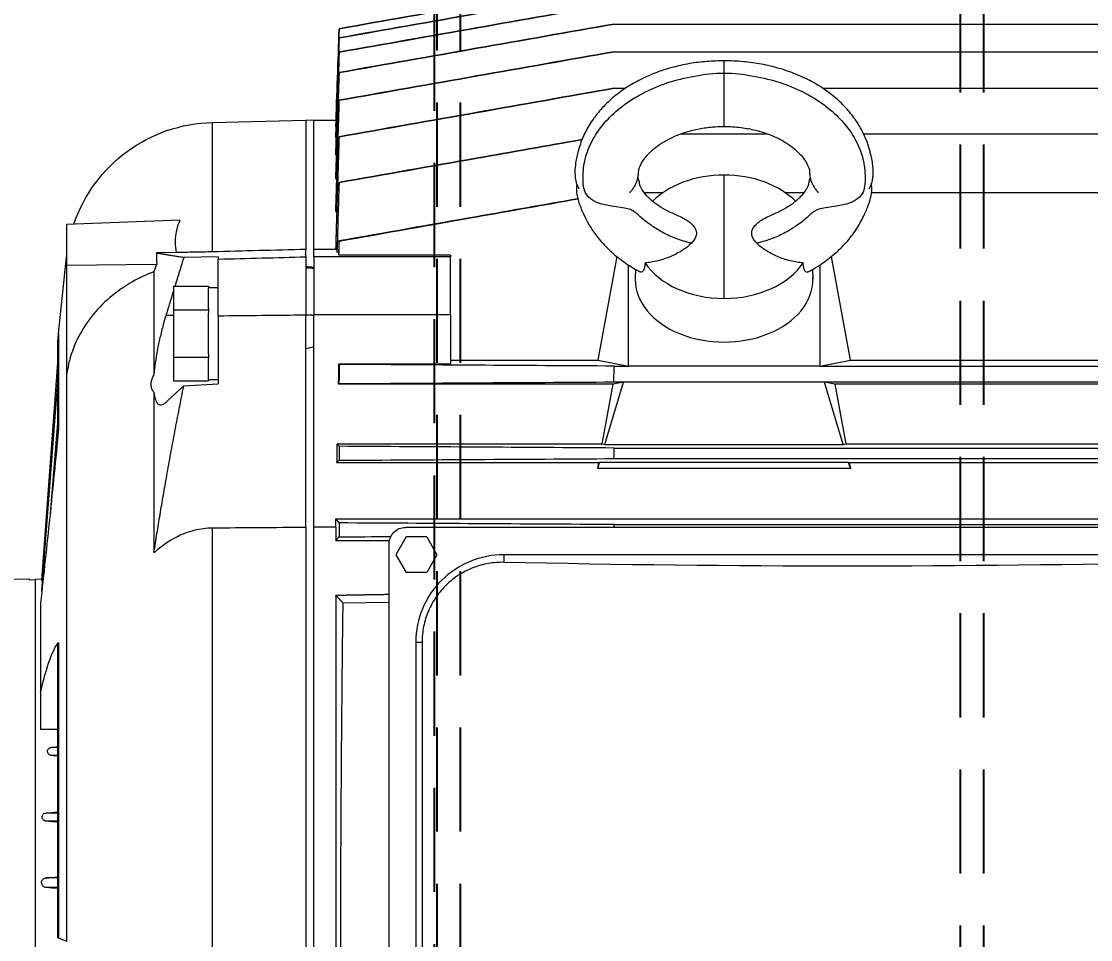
# Model space of a CAD drawing. Header units: millimetres. Extents: x -2122 to 22797, y 3569 to 89276.
# Drawn here: x 961.2 to 1352.2, y 78881.4 to 79217.3 of the extents above; entities that cross this region are included whole.
import ezdxf

# ---------------------------------------------------------------- set-up
doc = ezdxf.new("R2010")
doc.units = ezdxf.units.MM
doc.header["$LTSCALE"] = 20
doc.linetypes.add('HIDDEN', pattern=[9.525, 6.35, -3.175])
doc.layers.add('IA-DIM', color=7, linetype='Continuous')
doc.layers.add('IA-SEGM', color=1, linetype='HIDDEN')
doc.layers.add('IA-TRAZ', color=8, linetype='Continuous', lineweight=5)
doc.styles.add('ING-AMB', font='romans.shx', dxfattribs={"width": 0.75, "oblique": 15})
doc.dimstyles.new('ING-AMB 20', dxfattribs={"dimscale": 20, "dimtxt": 3, "dimasz": 2.5, "dimexe": 1, "dimexo": 1, "dimgap": 1, "dimtad": 1, "dimdec": 0, "dimzin": 0, "dimdsep": 46, "dimtxsty": 'ING-AMB', "dimcen": 0.1, "dimclrd": 7, "dimclre": 7, "dimclrt": 2, "dimadec": 0, "dimazin": 0, "dimtfac": 1, "dimtdec": 0, "dimtmove": 0, "dimatfit": 0, "dimfxl": 1.25, "dimtolj": 1, "dimtzin": 0, "dimarcsym": 1})

# ---------------------------------------------------------------- blocks, each defined once
blk = doc.blocks.new('A$C9f9da7af')
at = {"color": 0, "linetype": 'Continuous', "lineweight": 0}
for p, q in [((-1960.69, -2847.22), (-1960.69, -2308.08)), ((-1943.98, -2862.23), (-1943.98, -2308.1)), ((-1930.63, -2938.43), (-1930.63, -2308.11)), ((-1920.5, -2938.42), (-1920.5, -2308.12)), ((-1982.09, -2844.32), (-1982.09, -2383.27)), ((-2043.48, -2852.05), (-2043.48, -2604.01)), ((-2080.96, -2683.27), (-2080.96, -2852.47)), ((-2074.08, -2853.73), (-2074.08, -2683.27)), ((-2052.21, -2683.27), (-2052.21, -2857.73)), ((-2104.61, -2691.77), (-2104.61, -3014.77)), ((-2101.54, -3040.22), (-2101.54, -2703.27)), ((-2079.45, -2938.53), (-2079.45, -2710.27)), ((-2075.59, -2938.46), (-2075.59, -2710.27)), ((-2051.42, -2938.59), (-2051.42, -2710.27)), ((-2045.62, -2863.27), (-2045.62, -2710.27)), ((-2114.49, -2978.77), (-2114.49, -2727.77)), ((-2103.6, -2938.44), (-2103.6, -2730.27)), ((-2083.05, -2852.09), (-2083.05, -2944.46)), ((-2080.96, -2852.47), (-2083.05, -2852.09)), ((-2083.05, -2852.09), (-2080.91, -2852.73)), ((-2080.96, -2852.47), (-2080.91, -2852.73)), ((-2080.91, -2852.73), (-2080.91, -2943.82)), ((-2074.26, -2854.71), (-2074.08, -2853.73)), ((-2052.21, -2857.73), (-2074.08, -2853.73)), ((-2045.62, -2863.27), (-2043.48, -2852.05)), ((-2043.48, -2852.05), (-2005.51, -2858.99)), ((-2074.26, -2941.83), (-2074.26, -2854.71)), ((-2074.26, -2854.71), (-2051.54, -2861.5)), ((-2052.21, -2857.73), (-2051.54, -2861.5)), ((-2051.54, -2861.5), (-2051.54, -2935.04)), ((-2045.62, -2863.27), (-2045.62, -2933.27)), ((-2008.64, -2863.27), (-2045.62, -2863.27)), ((-2010.26, -2865.9), (-2013.86, -2865.77)), ((-2010.25, -2865.89), (-2013.26, -2865.78)), ((-1982.09, -2876.05), (-1982.09, -2869.02)), ((-1960.69, -2914.19), (-1960.69, -2882.35)), ((-2020.88, -2898.27), (-1975.73, -2898.27)), ((-1982.09, -2927.52), (-1982.09, -2920.49)), ((-2010.26, -2930.64), (-2013.86, -2930.77)), ((-2010.25, -2930.65), (-2013.26, -2930.76)), ((-2074.26, -2941.83), (-2051.54, -2935.04)), ((-2051.54, -2935.04), (-2052.21, -2938.82)), ((-2045.62, -2938.46), (-2045.62, -2933.27)), ((-2043.48, -2944.5), (-2045.62, -2933.27)), ((-2045.62, -2933.27), (-2008.64, -2933.27)), ((-1943.98, -2938.44), (-1943.98, -2934.31)), ((-2074.08, -2942.82), (-2052.21, -2938.82)), ((-2052.21, -2938.82), (-2052.21, -3039.26)), ((-2005.51, -2937.55), (-2043.48, -2944.5)), ((-2083.05, -2944.46), (-2080.91, -2943.82)), ((-2083.05, -2944.46), (-2080.96, -2944.07)), ((-2080.91, -2943.82), (-2080.96, -2944.07)), ((-2080.96, -2944.07), (-2080.96, -3039.84)), ((-2074.08, -2942.82), (-2074.26, -2941.83)), ((-2074.08, -3039.71), (-2074.08, -2942.82)), ((-2043.48, -2998.27), (-2043.48, -2944.5)), ((-2114.49, -2978.77), (-2117.41, -2978.77)), ((-2026.88, -2998.27), (-2044.82, -2998.27)), ((-2044.82, -3039.1), (-2044.82, -2998.27)), ((-2026.88, -2998.27), (-2026.88, -3048.27)), ((-2026.88, -2998.27), (-2005.66, -2998.27)), ((-2005.04, -2998.27), (-2005.66, -2998.27)), ((-2005.66, -2998.27), (-2005.66, -3048.27)), ((-2005.04, -2998.27), (-2005.04, -3039.1)), ((-2114.61, -3003.27), (-2121.11, -3007.02)), ((-2108.11, -3007.02), (-2114.61, -3003.27)), ((-2146.61, -3008.71), (-2319.71, -3008.71)), ((-2146.61, -3010.89), (-2146.61, -3008.71)), ((-2121.11, -3007.02), (-2121.11, -3014.52)), ((-2108.11, -3007.02), (-2108.11, -3014.52)), ((-2320.68, -3010.89), (-2146.61, -3010.89)), ((-2114.61, -3018.28), (-2121.11, -3014.52)), ((-2108.11, -3014.52), (-2114.61, -3018.28)), ((-2443.59, -3020.77), (-2110.61, -3020.77)), ((-2132.05, -3020.77), (-2132.33, -3037.6)), ((-2109.42, -3040.27), (-2109.42, -3020.65)), ((-2129.42, -3040.27), (-2411.79, -3040.27)), ((-2104.52, -3040.27), (-2109.42, -3040.27)), ((-2104.52, -3040.27), (-2104.52, -3048.27)), ((-2004.01, -3039.24), (-2004.01, -3039.71)), ((-2003.06, -3039.82), (-2003.06, -3040.22)), ((-2002.95, -3040.27), (-2002.95, -3048.27)), ((-1999.97, -3040.27), (-2002.95, -3040.27)), ((-1989.02, -3040.27), (-1989.02, -3039.93)), ((-1985.24, -3040.27), (-1989.02, -3040.27)), ((-1977.11, -3040.27), (-1977.11, -3040.01)), ((-1974.21, -3040.27), (-1977.11, -3040.27)), ((-1968.34, -3040.27), (-1968.34, -3040.08)), ((-1966.2, -3040.27), (-1968.34, -3040.27)), ((-1962.18, -3040.27), (-1962.18, -3040.13)), ((-1960.7, -3040.27), (-1962.18, -3040.27)), ((-1958.14, -3040.27), (-1958.14, -3040.18)), ((-1957.27, -3040.27), (-1958.14, -3040.27)), ((-1955.61, -3048.27), (-1955.61, -3040.21)), ((-2436.7, -3048.27), (-2104.52, -3048.27)), ((-2104.52, -3048.27), (-2026.88, -3048.27)), ((-2005.66, -3048.27), (-2026.88, -3048.27)), ((-2005.66, -3048.27), (-2002.95, -3048.27)), ((-2002.95, -3048.27), (-1955.61, -3048.27)), ((-1955.76, -3048.27), (-1955.61, -3051.27)), ((-2104.52, -3051.27), (-2436.7, -3051.27)), ((-2104.52, -3051.27), (-2026.88, -3051.27)), ((-2005.66, -3051.27), (-2026.88, -3051.27)), ((-2005.66, -3051.27), (-2002.95, -3051.27)), ((-1955.61, -3051.27), (-2002.95, -3051.27)), ((-1956.5, -3085.46), (-1955.61, -3051.27)), ((-2052.84, -3095.88), (-2052.08, -3083.27)), ((-2027.22, -3083.27), (-2052.08, -3083.27)), ((-2050.53, -3086.77), (-2050.53, -3083.27)), ((-2027.22, -3083.27), (-2006.49, -3083.27)), ((-2016.93, -3086.77), (-2016.93, -3083.27)), ((-2005.62, -3083.27), (-2006.49, -3083.27)), ((-2005.62, -3083.27), (-2005.93, -3095.88)), ((-2104.79, -3085.46), (-2436.43, -3085.46)), ((-2050.5, -3086.77), (-2051.05, -3086.77)), ((-2051.05, -3099.67), (-2051.05, -3086.77)), ((-2050.5, -3086.77), (-2042.93, -3086.77)), ((-2042.39, -3086.77), (-2042.93, -3086.77)), ((-2041.29, -3086.77), (-2042.39, -3086.77)), ((-2042.39, -3099.67), (-2042.39, -3086.77)), ((-2041.29, -3086.77), (-2026.16, -3086.77)), ((-2025.07, -3086.77), (-2026.16, -3086.77)), ((-2024.52, -3086.77), (-2025.07, -3086.77)), ((-2025.07, -3099.67), (-2025.07, -3086.77)), ((-2024.52, -3086.77), (-2016.95, -3086.77)), ((-2016.41, -3086.77), (-2016.95, -3086.77)), ((-2016.41, -3099.67), (-2016.41, -3086.77)), ((-1956.5, -3085.46), (-2003.84, -3085.46)), ((-2042.39, -3099.67), (-2051.05, -3099.67)), ((-2025.07, -3099.67), (-2042.39, -3099.67)), ((-2027, -3102.36), (-2027.03, -3099.67)), ((-2016.41, -3099.67), (-2025.07, -3099.67)), ((-2004.07, -3098.67), (-2004.25, -3105.88)), ((-1992.29, -3097.29), (-1993.77, -3138.72)), ((-2055.2, -3106.78), (-2113.87, -3106.78)), ((-2011.11, -3106.78), (-2048.79, -3106.78)), ((-2008.46, -3105.78), (-2011.11, -3106.78)), ((-2008.46, -3105.78), (-2008.77, -3138.72)), ((-2049.09, -3138.72), (-2256.06, -3138.72)), ((-2008.77, -3138.72), (-2049.09, -3138.72)), ((-2033.73, -3141.67), (-2005.73, -3138.72)), ((-1993.77, -3138.72), (-2008.77, -3138.72)), ((-2146.69, -3141.67), (-2254.84, -3141.67)), ((-2254.73, -3141.94), (-2147.44, -3141.94)), ((-2236.35, -3141.94), (-2236.35, -3146.22)), ((-2232.86, -3141.94), (-2232.86, -3146.28)), ((-2212.1, -3141.94), (-2212.1, -3146.24)), ((-2209.11, -3141.94), (-2209.11, -3146.35)), ((-2188.1, -3141.94), (-2188.1, -3144.18)), ((-2185.11, -3141.94), (-2185.11, -3144.37)), ((-2049.96, -3141.94), (-2127.87, -3147.86)), ((-2042.77, -3141.94), (-2123.89, -3147.93)), ((-2064.95, -3141.94), (-2099.5, -3144.72)), ((-2071.58, -3141.94), (-2038.96, -3141.94)), ((-2033.73, -3141.67), (-2068.73, -3141.67)), ((-2123.74, -3150.27), (-2417.48, -3150.27)), ((-2165.05, -3148.27), (-2178.55, -3148.27)), ((-2132.25, -3148.27), (-2165.05, -3148.27)), ((-2123.79, -3152.27), (-2123.74, -3150.27)), ((-2123.61, -3150.27), (-2123.74, -3150.27)), ((-2123.61, -3150.27), (-2123.4, -3147.9)), ((-2123.79, -3152.27), (-2123.45, -3152.27)), ((-2123.61, -3158.27), (-2123.45, -3152.27))]:
    blk.add_line(p, q, dxfattribs=at)
for centre, radius, start, end in [((-2146.61, -2978.77), 32.12, 270, 0), ((-2110.61, -3014.77), 6, 270, 0), ((-2011.48, -3084.02), 55, 288.8891, 358.5), ((-2038.96, -3091.94), 50, 270, 276)]:
    blk.add_arc(centre, radius, start, end, dxfattribs=at)
for centre, major_axis, ratio, start_param, end_param in [((-1942.48, -2853.27), (0, 1000), 0.176327, 1.444965, 1.696628), ((-1954.09, -2081.99), (359.72, -4109.12), 0.034767, -1.336463, -1.335711)]:
    blk.add_ellipse(centre, major_axis=major_axis, ratio=ratio, start_param=start_param, end_param=end_param, dxfattribs=at)
at = {"color": 0, "linetype": 'Continuous', "lineweight": 0, "extrusion": (0, 0, -1)}
for centre, major_axis, ratio, start_param, end_param in [((-2013.86, -2898.27), (0, -32.5), 0.707107, 0, 3.141593), ((-2013.86, -2898.27), (0, 32.5), 0.707107, 0, 0.026189), ((-1998.3, -2898.27), (0, 31.92), 0.707107, -1.570796, -0.437867), ((-1998.3, -2898.27), (0, -31.92), 0.707107, -2.529908, -1.570796), ((-1998.3, -2898.27), (0, 31.92), 0.707107, -2.703725, -1.570796), ((-1998.3, -2898.27), (0, -31.92), 0.707107, -1.570796, -0.611683), ((-2013.86, -2898.27), (0, -32.5), 0.707107, -0.026189, 0), ((-4603.69, 6444.99), (2681.49, -9484.09), 0.00002, 0.00345, 0.003967), ((-6048.3, -2081.99), (3831.27, -1528.3), 0.995588, -0.143707, -0.142956), ((-1978.9, -2152.59), (-28.82, -953.21), 0.499829, -0.007281, 0.001541), ((-2361.52, -2088.34), (709.11, -8105.15), 0.007023, -1.439821, -1.439286), ((-2294.46, -2359.54), (428.26, -4894.98), 0.007747, -1.409593, -1.409129), ((-2324.24, -3287.55), (25.22, 1755.77), 0.082085, 1.486592, 1.49021)]:
    blk.add_ellipse(centre, major_axis=major_axis, ratio=ratio, start_param=start_param, end_param=end_param, dxfattribs=at)
at = {"color": 0, "linetype": 'Continuous', "lineweight": 0}
for points, knots in [([(-2011.16, -2867.54), (-2010.17, -2865.68), (-2009.08, -2863.88), (-2006.71, -2860.45), (-2005.43, -2858.82), (-2002.71, -2855.77), (-2001.27, -2854.36), (-1998.25, -2851.77), (-1996.65, -2850.59), (-1993.37, -2848.52), (-1991.67, -2847.64), (-1988.74, -2846.3), (-1987.47, -2845.74), (-1985.45, -2845.05), (-1984.92, -2844.89), (-1983.97, -2844.64), (-1983.56, -2844.55), (-1982.46, -2844.35), (-1981.76, -2844.27), (-1980.43, -2844.24), (-1979.79, -2844.28), (-1979.1, -2844.38), (-1979.04, -2844.39), (-1978.99, -2844.4)], [0, 0, 0, 0, 6.70331, 6.70331, 13.46585, 13.46585, 20.157134, 20.157134, 26.783369, 26.783369, 33.195757, 33.195757, 38.408734, 38.408734, 40.13211, 40.13211, 41.404588, 41.404588, 43.488878, 43.488878, 45.546358, 45.546358, 45.716648, 45.716648, 45.716648, 45.716648]), ([(-1980.75, -2845.17), (-1980.75, -2845.17), (-1980.75, -2845.17), (-1980.75, -2845.17), (-1980.74, -2845.16), (-1980.71, -2845.15), (-1980.7, -2845.14), (-1980.67, -2845.13), (-1980.66, -2845.12), (-1980.6, -2845.09), (-1980.56, -2845.07), (-1980.42, -2845), (-1980.31, -2844.95), (-1980.11, -2844.85), (-1980.01, -2844.81), (-1979.65, -2844.65), (-1979.39, -2844.54), (-1978.52, -2844.23), (-1977.89, -2844.06), (-1976.77, -2843.84), (-1976.27, -2843.78), (-1974.93, -2843.68), (-1974.07, -2843.7), (-1972.49, -2843.82), (-1971.75, -2843.92), (-1970.21, -2844.17), (-1969.43, -2844.34), (-1967.68, -2844.74), (-1966.65, -2845), (-1964.13, -2845.76), (-1962.61, -2846.33), (-1959.72, -2847.66), (-1958.34, -2848.41), (-1955.5, -2850.2), (-1954.04, -2851.27), (-1951.19, -2853.65), (-1949.81, -2854.99), (-1947.19, -2857.86), (-1945.95, -2859.41), (-1943.63, -2862.7), (-1942.54, -2864.45), (-1940.56, -2868.11), (-1939.65, -2870.03), (-1938.04, -2874), (-1937.32, -2876.05), (-1936.1, -2880.26), (-1935.58, -2882.42), (-1934.77, -2886.78), (-1934.47, -2888.99), (-1934.07, -2893.55), (-1933.98, -2895.92), (-1933.98, -2898.27)], [56.273181, 56.273181, 56.273181, 56.273181, 56.304984, 56.304984, 56.474258, 56.474258, 56.558373, 56.558373, 56.642515, 56.642515, 56.812596, 56.812596, 57.152918, 57.152918, 57.492355, 57.492355, 58.333223, 58.333223, 60.307208, 60.307208, 61.821527, 61.821527, 64.346122, 64.346122, 66.748445, 66.748445, 69.656619, 69.656619, 73.472337, 73.472337, 78.956057, 78.956057, 84.36528, 84.36528, 90.565515, 90.565515, 97.053231, 97.053231, 103.629011, 103.629011, 110.325712, 110.325712, 117.064705, 117.064705, 123.831822, 123.831822, 130.607758, 130.607758, 137.348146, 137.348146, 144.416433, 144.416433, 144.416433, 144.416433]), ([(-1938.45, -2898.27), (-1938.45, -2894.66), (-1939.29, -2887.49), (-1941.79, -2877.37), (-1945.61, -2868.4), (-1950.36, -2860.93), (-1956.09, -2854.68), (-1962.57, -2850.03), (-1969.64, -2847.2), (-1976.16, -2846.53), (-1986.08, -2847.07), (-1987.49, -2860.37), (-1988.39, -2864.97), (-1991.33, -2867.9), (-1994.02, -2871.3), (-1996.61, -2875.35), (-1998.83, -2880), (-2000.08, -2883.84), (-2000.63, -2886.04), (-2000.69, -2886.31)], [0, 0, 0, 0, 0.0292678, 0.0579911, 0.0856446, 0.1118316, 0.1363053, 0.1643279, 0.1895917, 0.2124347, 0.2337375, 0.2806189, 0.3077764, 0.3335005, 0.3617153, 0.3863848, 0.4128562, 0.4409003, 0.4448176, 0.4448176, 0.4448176, 0.4448176]), ([(-1957.97, -2898.27), (-1957.97, -2896.19), (-1958.1, -2894.1), (-1958.59, -2890.28), (-1958.91, -2888.52), (-1959.69, -2885.33), (-1960.14, -2883.86), (-1961.17, -2881.01), (-1961.77, -2879.62), (-1963.06, -2877.05), (-1963.76, -2875.86), (-1965.21, -2873.72), (-1965.97, -2872.75), (-1967.54, -2871.01), (-1968.34, -2870.25), (-1969.8, -2869.08), (-1970.46, -2868.64), (-1971.59, -2868), (-1971.99, -2867.79), (-1972.7, -2867.45), (-1972.96, -2867.34), (-1973.39, -2867.16), (-1973.53, -2867.11), (-1973.69, -2867.07), (-1973.61, -2867.08), (-1973.66, -2867.08), (-1973.69, -2867.07), (-1973.79, -2867.07), (-1973.84, -2867.06), (-1974, -2867.06), (-1974.13, -2867.05), (-1974.38, -2867.04), (-1974.51, -2867.03), (-1974.8, -2867.02), (-1974.95, -2867.01), (-1975.31, -2866.98), (-1975.52, -2866.95), (-1976.04, -2866.89), (-1976.34, -2866.84), (-1977.12, -2866.68), (-1977.59, -2866.55), (-1978.77, -2866.14), (-1979.46, -2865.8), (-1980.5, -2865.14), (-1980.87, -2864.87), (-1981.4, -2864.45), (-1981.55, -2864.32), (-1981.78, -2864.11), (-1981.86, -2864.05), (-1981.95, -2863.96), (-1981.97, -2863.94), (-1982.01, -2863.91), (-1982.02, -2863.89), (-1982.04, -2863.87), (-1982.05, -2863.86), (-1982.06, -2863.86), (-1982.07, -2863.85), (-1982.07, -2863.85), (-1982.07, -2863.84), (-1982.07, -2863.84)], [0, 0, 0, 0, 6.241322, 6.241322, 11.637634, 11.637634, 16.466603, 16.466603, 21.469827, 21.469827, 26.38303, 26.38303, 31.232256, 31.232256, 36.188949, 36.188949, 40.721166, 40.721166, 43.072734, 43.072734, 44.698454, 44.698454, 46.820561, 46.820561, 49.28898, 49.28898, 49.925491, 49.925491, 50.307323, 50.307323, 50.835143, 50.835143, 51.261589, 51.261589, 51.727841, 51.727841, 52.352227, 52.352227, 53.298003, 53.298003, 54.871987, 54.871987, 57.459727, 57.459727, 58.927819, 58.927819, 59.560267, 59.560267, 59.851815, 59.851815, 59.939693, 59.939693, 60.018545, 60.018545, 60.057747, 60.057747, 60.096993, 60.096993, 60.148785, 60.148785, 60.148785, 60.148785]), ([(-2011.16, -2867.54), (-2011.35, -2867.9), (-2011.29, -2868.26), (-2010.75, -2868.74), (-2010.42, -2868.95), (-2009.24, -2869.25), (-2008.6, -2869.33), (-2007.87, -2869.36)], [-1.374102, -1.374102, -1.374102, -1.374102, -0.680294, -0.680294, -0.307676, -0.307676, -0.000001, -0.000001, -0.000001, -0.000001]), ([(-2007.87, -2869.36), (-2007.77, -2870.96), (-2007.5, -2872.56), (-2006.71, -2875.72), (-2006.17, -2877.29), (-2004.91, -2880.23), (-2004.18, -2881.62), (-2002.58, -2884.16), (-2001.67, -2885.36), (-2000.69, -2886.31)], [-1.947603, -1.947603, -1.947603, -1.947603, -1.468922, -1.468922, -0.972524, -0.972524, -0.485458, -0.485458, 0, 0, 0, 0]), ([(-1976.57, -2866.79), (-1976.61, -2866.81), (-1976.66, -2866.82), (-1977.09, -2866.98), (-1977.51, -2867.1), (-1978.15, -2867.25), (-1978.37, -2867.29), (-1978.67, -2867.35), (-1978.76, -2867.36), (-1978.97, -2867.4), (-1979.09, -2867.42), (-1979.27, -2867.45), (-1979.35, -2867.47), (-1979.48, -2867.49), (-1979.54, -2867.5), (-1979.63, -2867.52), (-1979.66, -2867.53), (-1979.69, -2867.54), (-1979.65, -2867.53), (-1979.68, -2867.54), (-1979.75, -2867.56), (-1980.04, -2867.7), (-1980.32, -2867.84), (-1981.02, -2868.26), (-1981.45, -2868.55), (-1982.5, -2869.32), (-1983.13, -2869.84), (-1984.62, -2871.26), (-1985.49, -2872.26), (-1987.04, -2874.38), (-1987.72, -2875.44), (-1989, -2877.77), (-1989.61, -2879.04), (-1990.23, -2880.56), (-1990.3, -2880.73), (-1990.37, -2880.9)], [86.241351, 86.241351, 86.241351, 86.241351, 86.397256, 86.397256, 87.725769, 87.725769, 88.378954, 88.378954, 88.676042, 88.676042, 89.113802, 89.113802, 89.527666, 89.527666, 90.041241, 90.041241, 90.800701, 90.800701, 92.09481, 92.09481, 93.631183, 93.631183, 96.010451, 96.010451, 98.789957, 98.789957, 103.002152, 103.002152, 108.878238, 108.878238, 113.719318, 113.719318, 118.665431, 118.665431, 119.290855, 119.290855, 119.290855, 119.290855]), ([(-2000.69, -2886.31), (-2000.23, -2886.76), (-1999.74, -2887.16), (-1998.76, -2887.77), (-1998.27, -2887.99), (-1997.13, -2888.24), (-1996.51, -2888.2), (-1995.07, -2887.69), (-1994.36, -2887.13), (-1992.91, -2885.66), (-1992.12, -2884.5), (-1991.08, -2882.57), (-1990.71, -2881.77), (-1990.37, -2880.9)], [-5.081831, -5.081831, -5.081831, -5.081831, -4.692062, -4.692062, -4.332552, -4.332552, -3.872471, -3.872471, -3.253, -3.253, -2.298679, -2.298679, -1.735144, -1.735144, -1.735144, -1.735144]), ([(-2000.69, -2910.24), (-2000.63, -2910.51), (-2000.08, -2912.7), (-1998.83, -2916.54), (-1996.61, -2921.19), (-1994.02, -2925.25), (-1991.33, -2928.64), (-1988.39, -2931.57), (-1987.49, -2936.17), (-1986.08, -2949.47), (-1976.16, -2950.01), (-1969.64, -2949.35), (-1962.57, -2946.51), (-1956.09, -2941.87), (-1950.36, -2935.61), (-1945.61, -2928.14), (-1941.79, -2919.18), (-1939.29, -2909.05), (-1938.45, -2901.89), (-1938.45, -2898.27)], [0.5551824, 0.5551824, 0.5551824, 0.5551824, 0.5590997, 0.5871438, 0.6136152, 0.6382847, 0.6664995, 0.6922236, 0.7193811, 0.7662625, 0.7875653, 0.8104083, 0.8356721, 0.8636947, 0.8881684, 0.9143554, 0.9420089, 0.9707322, 1, 1, 1, 1]), ([(-1933.98, -2898.27), (-1933.98, -2900.35), (-1934.05, -2902.43), (-1934.37, -2906.64), (-1934.63, -2908.78), (-1935.36, -2913.1), (-1935.85, -2915.29), (-1937.02, -2919.53), (-1937.7, -2921.59), (-1939.25, -2925.6), (-1940.13, -2927.55), (-1942.08, -2931.29), (-1943.14, -2933.09), (-1945.46, -2936.49), (-1946.7, -2938.1), (-1949.36, -2941.11), (-1950.78, -2942.51), (-1953.73, -2945.04), (-1955.27, -2946.19), (-1958.47, -2948.22), (-1960.14, -2949.12), (-1963.54, -2950.59), (-1965.26, -2951.16), (-1968.36, -2951.98), (-1969.71, -2952.3), (-1972.32, -2952.71), (-1973.45, -2952.83), (-1975.5, -2952.84), (-1976.44, -2952.76), (-1978.1, -2952.44), (-1978.85, -2952.21), (-1979.8, -2951.83), (-1980.02, -2951.73), (-1980.3, -2951.6), (-1980.38, -2951.56), (-1980.51, -2951.49), (-1980.57, -2951.47), (-1980.65, -2951.43), (-1980.68, -2951.41), (-1980.73, -2951.39), (-1980.74, -2951.38), (-1980.75, -2951.37), (-1980.75, -2951.37), (-1980.75, -2951.37)], [0, 0, 0, 0, 6.232532, 6.232532, 12.733314, 12.733314, 19.547935, 19.547935, 26.296577, 26.296577, 33.062516, 33.062516, 39.835086, 39.835086, 46.579074, 46.579074, 53.284736, 53.284736, 59.875005, 59.875005, 66.371436, 66.371436, 72.538436, 72.538436, 77.94806, 77.94806, 81.412317, 81.412317, 84.160847, 84.160847, 86.557728, 86.557728, 87.251756, 87.251756, 87.516947, 87.516947, 87.707103, 87.707103, 87.865635, 87.865635, 88.023959, 88.023959, 88.116447, 88.116447, 88.116447, 88.116447]), ([(-1973.67, -2929.47), (-1973.67, -2929.47), (-1973.67, -2929.47), (-1973.65, -2929.46), (-1973.6, -2929.45), (-1973.4, -2929.38), (-1973.27, -2929.34), (-1972.82, -2929.14), (-1972.39, -2928.94), (-1971.58, -2928.53), (-1971.17, -2928.31), (-1969.77, -2927.46), (-1968.84, -2926.76), (-1967.08, -2925.06), (-1966.31, -2924.2), (-1964.83, -2922.3), (-1964.12, -2921.25), (-1962.75, -2918.92), (-1962.11, -2917.65), (-1960.95, -2914.96), (-1960.42, -2913.54), (-1959.52, -2910.57), (-1959.13, -2909.01), (-1958.52, -2905.83), (-1958.3, -2904.19), (-1958.03, -2901.13), (-1957.97, -2899.7), (-1957.97, -2898.27)], [71.142737, 71.142737, 71.142737, 71.142737, 71.541877, 71.541877, 73.294725, 73.294725, 74.734494, 74.734494, 76.98665, 76.98665, 79.427278, 79.427278, 85.768422, 85.768422, 90.510742, 90.510742, 95.294609, 95.294609, 100.196793, 100.196793, 105.072606, 105.072606, 110.040007, 110.040007, 114.992076, 114.992076, 119.275953, 119.275953, 119.275953, 119.275953]), ([(-1957.97, -2898.27), (-1957.97, -2898.27), (-1957.11, -2898.27), (-1951.17, -2898.27), (-1943.61, -2898.27), (-1938.45, -2898.27)], [0.1426036, 0.1426036, 0.1426036, 0.1426036, 0.25, 0.25, 0.5, 0.5, 0.5, 0.5]), ([(-1990.37, -2915.64), (-1990.71, -2914.77), (-1991.08, -2913.97), (-1992.12, -2912.04), (-1992.91, -2910.88), (-1994.36, -2909.41), (-1995.07, -2908.85), (-1996.51, -2908.35), (-1997.13, -2908.3), (-1998.27, -2908.55), (-1998.76, -2908.77), (-1999.74, -2909.38), (-2000.23, -2909.79), (-2000.69, -2910.24)], [-1.977343, -1.977343, -1.977343, -1.977343, -1.643436, -1.643436, -1.079952, -1.079952, -0.714099, -0.714099, -0.442328, -0.442328, -0.230091, -0.230091, 0, 0, 0, 0]), ([(-2000.69, -2910.24), (-2001.67, -2911.18), (-2002.58, -2912.39), (-2004.18, -2914.92), (-2004.9, -2916.31), (-2006.16, -2919.25), (-2006.71, -2920.82), (-2007.5, -2923.99), (-2007.77, -2925.58), (-2007.87, -2927.18)], [-1.964132, -1.964132, -1.964132, -1.964132, -1.474787, -1.474787, -0.983813, -0.983813, -0.482966, -0.482966, -0.000001, -0.000001, -0.000001, -0.000001]), ([(-1990.37, -2915.64), (-1989.83, -2917.02), (-1989.23, -2918.32), (-1987.94, -2920.74), (-1987.24, -2921.87), (-1985.81, -2923.87), (-1985.07, -2924.77), (-1983.65, -2926.24), (-1982.95, -2926.86), (-1981.39, -2928.06), (-1980.41, -2928.66), (-1979.79, -2928.96), (-1979.7, -2929), (-1979.65, -2929.02), (-1979.68, -2929.01), (-1979.68, -2929.01), (-1979.66, -2929.01), (-1979.55, -2929.04), (-1979.47, -2929.05), (-1979.29, -2929.09), (-1979.21, -2929.1), (-1979.01, -2929.13), (-1978.88, -2929.16), (-1978.61, -2929.21), (-1978.48, -2929.23), (-1978.19, -2929.29), (-1978.03, -2929.32), (-1977.65, -2929.41), (-1977.43, -2929.47), (-1977, -2929.6), (-1976.78, -2929.67), (-1976.57, -2929.75)], [0, 0, 0, 0, 4.988184, 4.988184, 9.999875, 9.999875, 14.956791, 14.956791, 19.671734, 19.671734, 25.345101, 25.345101, 27.054695, 27.054695, 28.245912, 28.245912, 29.130654, 29.130654, 29.869338, 29.869338, 30.240073, 30.240073, 30.723756, 30.723756, 31.133101, 31.133101, 31.613203, 31.613203, 32.301099, 32.301099, 33.033985, 33.033985, 33.033985, 33.033985]), ([(-2007.87, -2927.18), (-2008.6, -2927.21), (-2009.24, -2927.29), (-2010.41, -2927.59), (-2010.75, -2927.8), (-2011.29, -2928.28), (-2011.35, -2928.64), (-2011.17, -2929), (-2011.17, -2929), (-2011.16, -2929)], [-1.857056, -1.857056, -1.857056, -1.857056, -1.6701392, -1.6701392, -1.4439543, -1.4439543, -1.0223219, -1.0223219, -1.0215044, -1.0215044, -1.0215044, -1.0215044]), ([(-1978.99, -2952.14), (-1979.57, -2952.24), (-1980.15, -2952.29), (-1981.21, -2952.29), (-1981.71, -2952.27), (-1982.94, -2952.13), (-1983.69, -2951.98), (-1985.03, -2951.63), (-1985.65, -2951.43), (-1986.96, -2950.97), (-1987.66, -2950.69), (-1989.2, -2950.04), (-1990.05, -2949.66), (-1991.98, -2948.73), (-1993.03, -2948.18), (-1995.46, -2946.74), (-1996.83, -2945.81), (-1999.61, -2943.66), (-2001.01, -2942.41), (-2003.74, -2939.67), (-2005.07, -2938.16), (-2007.55, -2934.95), (-2008.71, -2933.24), (-2010.26, -2930.65), (-2010.72, -2929.83), (-2011.16, -2929)], [98.673264, 98.673264, 98.673264, 98.673264, 100.528471, 100.528471, 102.038287, 102.038287, 104.27631, 104.27631, 106.288165, 106.288165, 108.874137, 108.874137, 112.351196, 112.351196, 116.395046, 116.395046, 121.905985, 121.905985, 128.173417, 128.173417, 134.757715, 134.757715, 141.412866, 141.412866, 144.401463, 144.401463, 144.401463, 144.401463]), ([(-1982.07, -2932.7), (-1982.07, -2932.7), (-1982.07, -2932.7), (-1982.07, -2932.7), (-1982.07, -2932.69), (-1982.06, -2932.69), (-1982.06, -2932.69), (-1982.05, -2932.67), (-1982.04, -2932.66), (-1982.01, -2932.64), (-1982, -2932.63), (-1981.92, -2932.56), (-1981.86, -2932.5), (-1981.73, -2932.39), (-1981.67, -2932.33), (-1981.45, -2932.14), (-1981.28, -2932), (-1980.76, -2931.59), (-1980.4, -2931.34), (-1979.35, -2930.69), (-1978.65, -2930.35), (-1977.48, -2929.96), (-1977.05, -2929.85), (-1976.19, -2929.68), (-1975.77, -2929.61), (-1975.12, -2929.55), (-1974.89, -2929.53), (-1974.57, -2929.51), (-1974.46, -2929.51), (-1974.22, -2929.5), (-1974.1, -2929.49), (-1973.91, -2929.48), (-1973.84, -2929.48), (-1973.73, -2929.47), (-1973.69, -2929.47), (-1973.67, -2929.47), (-1973.66, -2929.47), (-1973.66, -2929.47)], [59.127294, 59.127294, 59.127294, 59.127294, 59.157859, 59.157859, 59.189071, 59.189071, 59.220322, 59.220322, 59.283794, 59.283794, 59.346516, 59.346516, 59.602031, 59.602031, 59.85123, 59.85123, 60.503225, 60.503225, 61.933011, 61.933011, 64.571794, 64.571794, 66.02247, 66.02247, 67.302786, 67.302786, 67.979231, 67.979231, 68.322511, 68.322511, 68.813912, 68.813912, 69.237427, 69.237427, 69.717351, 69.717351, 69.798667, 69.798667, 69.798667, 69.798667]), ([(-2103.6, -2938.44), (-2103.5, -2955.2), (-2103.4, -2971.96), (-2103.19, -3005.48), (-2103.09, -3022.24), (-2102.98, -3039)], [0.00001, 0.00001, 0.00001, 0.00001, 5.105834, 5.105834, 10.211749, 10.211749, 10.211749, 10.211749]), ([(-2080.07, -3039.09), (-2079.97, -3022.33), (-2079.87, -3005.57), (-2079.66, -2972.05), (-2079.56, -2955.29), (-2079.45, -2938.53)], [0, 0, 0, 0, 5.105793, 5.105793, 10.211586, 10.211586, 10.211586, 10.211586]), ([(-2075.59, -2938.46), (-2075.49, -2955.22), (-2075.38, -2971.97), (-2075.17, -3005.48), (-2075.07, -3022.24), (-2074.97, -3038.99)], [0.00001, 0.00001, 0.00001, 0.00001, 5.104776, 5.104776, 10.209631, 10.209631, 10.209631, 10.209631]), ([(-2052.04, -3039.12), (-2051.93, -3022.36), (-2051.83, -3005.61), (-2051.62, -2972.1), (-2051.52, -2955.35), (-2051.42, -2938.59)], [0, 0, 0, 0, 5.104511, 5.104511, 10.209022, 10.209022, 10.209022, 10.209022]), ([(-2045.62, -2938.46), (-2045.52, -2955.21), (-2045.42, -2971.96), (-2045.21, -3005.46), (-2045.11, -3022.21), (-2045, -3038.97)], [0.000015, 0.000015, 0.000015, 0.000015, 5.103374, 5.103374, 10.206878, 10.206878, 10.206878, 10.206878]), ([(-1961.76, -3039), (-1958.79, -3022.24), (-1955.83, -3005.48), (-1949.91, -2971.96), (-1946.94, -2955.2), (-1943.98, -2938.44)], [0, 0, 0, 0, 5.105932, 5.105932, 10.211863, 10.211863, 10.211863, 10.211863]), ([(-1943.98, -2938.51), (-1946.94, -2955.27), (-1949.9, -2972.03), (-1955.82, -3005.56), (-1958.78, -3022.32), (-1961.74, -3039.08)], [0.000005, 0.000005, 0.000005, 0.000005, 5.106654, 5.106654, 10.213348, 10.213348, 10.213348, 10.213348]), ([(-1948.39, -3039.01), (-1945.43, -3022.24), (-1942.47, -3005.48), (-1936.55, -2971.96), (-1933.59, -2955.19), (-1930.63, -2938.43)], [0, 0, 0, 0, 5.106769, 5.106769, 10.213538, 10.213538, 10.213538, 10.213538]), ([(-1930.63, -2938.48), (-1933.59, -2955.25), (-1936.54, -2972.01), (-1942.46, -3005.54), (-1945.42, -3022.31), (-1948.38, -3039.08)], [0.000006, 0.000006, 0.000006, 0.000006, 5.10734, 5.10734, 10.214723, 10.214723, 10.214723, 10.214723]), ([(-1938.26, -3039.01), (-1935.3, -3022.25), (-1932.34, -3005.48), (-1926.42, -2971.95), (-1923.46, -2955.19), (-1920.5, -2938.42)], [0, 0, 0, 0, 5.107404, 5.107404, 10.214808, 10.214808, 10.214808, 10.214808]), ([(-1920.5, -2938.47), (-1923.46, -2955.23), (-1926.41, -2972), (-1932.33, -3005.53), (-1935.29, -3022.3), (-1938.24, -3039.07)], [0.000006, 0.000006, 0.000006, 0.000006, 5.107832, 5.107832, 10.21571, 10.21571, 10.21571, 10.21571]), ([(-1930.79, -3039.02), (-1927.83, -3022.25), (-1924.87, -3005.48), (-1918.95, -2971.95), (-1915.99, -2955.18), (-1913.03, -2938.42)], [0, 0, 0, 0, 5.107914, 5.107914, 10.215827, 10.215827, 10.215827, 10.215827]), ([(-1913.04, -2938.45), (-1915.99, -2955.22), (-1918.95, -2971.99), (-1924.86, -3005.52), (-1927.82, -3022.29), (-1930.78, -3039.06)], [0.000006, 0.000006, 0.000006, 0.000006, 5.10817, 5.10817, 10.216389, 10.216389, 10.216389, 10.216389]), ([(-1925.57, -3039.02), (-1922.61, -3022.26), (-1919.65, -3005.49), (-1913.74, -2971.95), (-1910.78, -2955.18), (-1907.82, -2938.42)], [0, 0, 0, 0, 5.108258, 5.108258, 10.216517, 10.216517, 10.216517, 10.216517]), ([(-1907.82, -2938.44), (-1910.78, -2955.21), (-1913.73, -2971.98), (-1919.65, -3005.52), (-1922.6, -3022.29), (-1925.56, -3039.06)], [0.000006, 0.000006, 0.000006, 0.000006, 5.108381, 5.108381, 10.216814, 10.216814, 10.216814, 10.216814]), ([(-1922.22, -3039.03), (-1919.26, -3022.26), (-1916.3, -3005.49), (-1910.39, -2971.95), (-1907.43, -2955.18), (-1904.47, -2938.42)], [0, 0, 0, 0, 5.108496, 5.108496, 10.216992, 10.216992, 10.216992, 10.216992]), ([(-1904.47, -2938.43), (-1907.43, -2955.2), (-1910.39, -2971.97), (-1916.3, -3005.51), (-1919.26, -3022.28), (-1922.21, -3039.05)], [0.000007, 0.000007, 0.000007, 0.000007, 5.108587, 5.108587, 10.21723, 10.21723, 10.21723, 10.21723]), ([(-1999.9, -3038.97), (-1996.93, -3022.21), (-1993.97, -3005.46), (-1988.82, -2976.4), (-1986.64, -2964.09), (-1984.45, -2951.78)], [0, 0, 0, 0, 5.10353, 5.10353, 8.854751, 8.854751, 8.854751, 8.854751]), ([(-1984.43, -2951.78), (-1986.61, -2964.14), (-1988.8, -2976.5), (-1993.94, -3005.61), (-1996.9, -3022.36), (-1999.86, -3039.12)], [1.339726, 1.339726, 1.339726, 1.339726, 5.104429, 5.104429, 10.208927, 10.208927, 10.208927, 10.208927]), ([(-1978.47, -3038.99), (-1975.51, -3022.24), (-1972.55, -3005.48), (-1967.31, -2975.9), (-1965.04, -2963.07), (-1962.77, -2950.24)], [0, 0, 0, 0, 5.10487, 5.10487, 9.013468, 9.013468, 9.013468, 9.013468]), ([(-1962.75, -2950.23), (-1965.03, -2963.09), (-1967.3, -2975.95), (-1972.53, -3005.57), (-1975.49, -3022.33), (-1978.45, -3039.09)], [1.187882, 1.187882, 1.187882, 1.187882, 5.105751, 5.105751, 10.211537, 10.211537, 10.211537, 10.211537]), ([(-2117.41, -2978.77), (-2117.37, -2980.63), (-2117.51, -2982.55), (-2118.17, -2986.38), (-2118.71, -2988.29), (-2120.14, -2991.95), (-2121.05, -2993.72), (-2123.16, -2996.99), (-2124.36, -2998.49), (-2126.95, -3001.17), (-2128.43, -3002.43), (-2131.64, -3004.65), (-2133.39, -3005.62), (-2137.04, -3007.17), (-2138.95, -3007.76), (-2142.8, -3008.53), (-2144.73, -3008.71), (-2146.61, -3008.71)], [4.354404, 4.354404, 4.354404, 4.354404, 4.91542, 4.91542, 5.476436, 5.476436, 6.037453, 6.037453, 6.598469, 6.598469, 7.161038, 7.161038, 7.723608, 7.723608, 8.286177, 8.286177, 8.848746, 8.848746, 8.848746, 8.848746]), ([(-2045, -3038.97), (-2046.18, -3038.99), (-2047.35, -3039.02), (-2049.7, -3039.07), (-2050.87, -3039.09), (-2052.04, -3039.12)], [-0.7037968, -0.7037968, -0.7037968, -0.7037968, -0.3511148, -0.3511148, 0, 0, 0, 0]), ([(-1999.86, -3039.12), (-1999.87, -3039.09), (-1999.87, -3039.07), (-1999.89, -3039.02), (-1999.89, -3038.99), (-1999.9, -3038.97)], [-0.7037957, -0.7037957, -0.7037957, -0.7037957, -0.3526809, -0.3526809, 0, 0, 0, 0]), ([(-2113.87, -3106.78), (-2113.48, -3106.34), (-2113.08, -3105.89), (-2110.8, -3103.15), (-2109.15, -3100.65), (-2107, -3096.34), (-2106.18, -3094.21), (-2105.08, -3089.81), (-2104.8, -3087.55), (-2104.79, -3085.46)], [-52.803982, -52.803982, -52.803982, -52.803982, -52.64005, -52.64005, -51.81997, -51.81997, -51.194696, -51.194696, -50.569421, -50.569421, -50.569421, -50.569421]), ([(-2003.84, -3085.46), (-2003.89, -3087.55), (-2003.94, -3089.81), (-2004.02, -3094.21), (-2004.05, -3096.34), (-2004.06, -3098.36), (-2004.07, -3098.52), (-2004.07, -3098.67)], [-16.795165, -16.795165, -16.795165, -16.795165, -16.16989, -16.16989, -15.544615, -15.544615, -15.49217, -15.49217, -15.49217, -15.49217]), ([(-1992.29, -3097.29), (-1992.86, -3097.55), (-1993.44, -3097.78), (-1996.18, -3098.72), (-1998.38, -3099.02), (-2000.37, -3099.02), (-2001.56, -3099.02), (-2002.8, -3098.91), (-2004.07, -3098.67)], [12.832413, 12.832413, 12.832413, 12.832413, 13.156432, 13.156432, 14.35477, 14.35477, 14.35477, 15.064933, 15.064933, 15.064933, 15.064933]), ([(-2055.2, -3106.78), (-2055.24, -3106.77), (-2055.27, -3106.77), (-2056.21, -3106.66), (-2057.01, -3106.51), (-2058.31, -3106.09), (-2058.82, -3105.84), (-2059.53, -3105.25), (-2059.73, -3104.92), (-2059.87, -3104.21), (-2059.8, -3103.8), (-2059.4, -3103.04), (-2059.16, -3102.71), (-2058.84, -3102.36)], [4.228559, 4.228559, 4.228559, 4.228559, 4.245739, 4.245739, 4.707181, 4.707181, 5.168622, 5.168622, 5.630063, 5.630063, 6.114696, 6.114696, 6.456351, 6.456351, 6.456351, 6.456351]), ([(-2027, -3102.36), (-2028.12, -3102.71), (-2029.26, -3103.04), (-2032.02, -3103.8), (-2033.65, -3104.21), (-2036.72, -3104.92), (-2038.27, -3105.25), (-2041.37, -3105.84), (-2042.91, -3106.09), (-2045.89, -3106.51), (-2047.32, -3106.66), (-2048.69, -3106.77), (-2048.74, -3106.77), (-2048.79, -3106.78)], [1.112245, 1.112245, 1.112245, 1.112245, 1.4539, 1.4539, 1.938533, 1.938533, 2.399975, 2.399975, 2.861416, 2.861416, 3.322857, 3.322857, 3.340038, 3.340038, 3.340038, 3.340038]), ([(-2055.2, -3106.78), (-2054.82, -3107.1), (-2054.4, -3107.35), (-2053.66, -3107.63), (-2053.37, -3107.71), (-2052.89, -3107.78), (-2052.71, -3107.8), (-2052.38, -3107.81), (-2052.22, -3107.81), (-2051.87, -3107.8), (-2051.67, -3107.78), (-2051.11, -3107.69), (-2050.75, -3107.6), (-2049.84, -3107.31), (-2049.31, -3107.07), (-2048.79, -3106.78)], [8.0773622, 8.0773622, 8.0773622, 8.0773622, 8.3110606, 8.3110606, 8.4488105, 8.4488105, 8.5292865, 8.5292865, 8.5974234, 8.5974234, 8.6796795, 8.6796795, 8.8291137, 8.8291137, 9.04265, 9.04265, 9.04265, 9.04265]), ([(-2011.11, -3106.78), (-2012.1, -3109.38), (-2013.33, -3112.05), (-2016.49, -3117.65), (-2018.52, -3120.51), (-2022.61, -3125.31), (-2025.06, -3127.69), (-2030.33, -3131.81), (-2033.17, -3133.53), (-2038.57, -3136.13), (-2041.64, -3137.24), (-2046.21, -3138.3), (-2047.66, -3138.55), (-2049.09, -3138.72)], [2.219842, 2.219842, 2.219842, 2.219842, 3.054057, 3.054057, 4.07196, 4.07196, 5.090509, 5.090509, 6.109058, 6.109058, 7.129108, 7.129108, 7.594883, 7.594883, 7.594883, 7.594883]), ([(-2165.05, -3148.27), (-2162.58, -3147.68), (-2160.32, -3147.1), (-2154.41, -3145.41), (-2151.38, -3144.31), (-2148.17, -3142.72), (-2147.32, -3142.18), (-2146.69, -3141.67)], [-98.863434, -98.863434, -98.863434, -98.863434, -97.256079, -97.256079, -94.177494, -94.177494, -92.591386, -92.591386, -92.591386, -92.591386]), ([(-2068.73, -3141.67), (-2074.13, -3142.18), (-2079.58, -3142.72), (-2095.62, -3144.31), (-2106.22, -3145.41), (-2121.83, -3147.1), (-2127.1, -3147.68), (-2132.25, -3148.27)], [-16.425572, -16.425572, -16.425572, -16.425572, -14.839465, -14.839465, -11.76088, -11.76088, -10.153525, -10.153525, -10.153525, -10.153525]), ([(-2236.35, -3146.22), (-2236.33, -3146.41), (-2236.29, -3146.59), (-2236.13, -3146.96), (-2236.01, -3147.15), (-2235.7, -3147.47), (-2235.51, -3147.6), (-2235.1, -3147.79), (-2234.87, -3147.85), (-2234.41, -3147.87), (-2234.18, -3147.83), (-2233.76, -3147.67), (-2233.58, -3147.56), (-2233.27, -3147.28), (-2233.15, -3147.12), (-2233, -3146.83), (-2232.95, -3146.72), (-2232.89, -3146.5), (-2232.87, -3146.39), (-2232.86, -3146.28)], [0, 0, 0, 0, 0.0570316, 0.0570316, 0.1239187, 0.1239187, 0.1942486, 0.1942486, 0.2658235, 0.2658235, 0.3367718, 0.3367718, 0.4019591, 0.4019591, 0.462686, 0.462686, 0.4996676, 0.4996676, 0.5316829, 0.5316829, 0.5316829, 0.5316829]), ([(-2212.1, -3146.24), (-2212.09, -3146.39), (-2212.06, -3146.53), (-2211.94, -3146.83), (-2211.85, -3146.98), (-2211.61, -3147.28), (-2211.44, -3147.41), (-2211.07, -3147.6), (-2210.87, -3147.66), (-2210.45, -3147.69), (-2210.24, -3147.66), (-2209.87, -3147.52), (-2209.71, -3147.42), (-2209.45, -3147.18), (-2209.35, -3147.05), (-2209.22, -3146.81), (-2209.19, -3146.71), (-2209.14, -3146.53), (-2209.12, -3146.44), (-2209.11, -3146.35)], [0, 0, 0, 0, 0.0435568, 0.0435568, 0.0990653, 0.0990653, 0.1659121, 0.1659121, 0.2351603, 0.2351603, 0.3034558, 0.3034558, 0.3624167, 0.3624167, 0.4136599, 0.4136599, 0.4443515, 0.4443515, 0.4709929, 0.4709929, 0.4709929, 0.4709929]), ([(-2188.1, -3144.18), (-2188.09, -3144.31), (-2188.06, -3144.43), (-2187.98, -3144.69), (-2187.91, -3144.83), (-2187.69, -3145.14), (-2187.53, -3145.3), (-2187.14, -3145.54), (-2186.91, -3145.62), (-2186.45, -3145.67), (-2186.22, -3145.65), (-2185.83, -3145.5), (-2185.67, -3145.4), (-2185.42, -3145.15), (-2185.32, -3145.02), (-2185.21, -3144.79), (-2185.18, -3144.7), (-2185.13, -3144.53), (-2185.12, -3144.45), (-2185.11, -3144.37)], [0, 0, 0, 0, 0.038261, 0.038261, 0.0869695, 0.0869695, 0.1644445, 0.1644445, 0.2497114, 0.2497114, 0.3314216, 0.3314216, 0.39639, 0.39639, 0.44705, 0.44705, 0.4755855, 0.4755855, 0.5004736, 0.5004736, 0.5004736, 0.5004736]), ([(-2123.89, -3147.93), (-2123.91, -3147.94), (-2123.93, -3147.89), (-2123.95, -3147.74), (-2123.96, -3147.66), (-2123.96, -3147.56)], [0.3006018, 0.3006018, 0.3006018, 0.3006018, 0.3763462, 0.3763462, 0.4259566, 0.4259566, 0.4259566, 0.4259566])]:
    blk.add_open_spline(points, degree=3, knots=knots, dxfattribs=at)
for points in [[(-1938.45, -2898.27), (-1935.51, -2898.27), (-1933.98, -2898.27), (-1933.98, -2898.27)], [(-2104.61, -2938.46), (-2104.27, -2938.45), (-2103.94, -2938.45), (-2103.6, -2938.44)], [(-2079.45, -2938.53), (-2078.16, -2938.51), (-2076.88, -2938.48), (-2075.59, -2938.46)], [(-2051.42, -2938.59), (-2049.49, -2938.55), (-2047.55, -2938.5), (-2045.62, -2938.46)], [(-1943.98, -2938.44), (-1943.98, -2938.46), (-1943.98, -2938.49), (-1943.98, -2938.51)], [(-1930.63, -2938.43), (-1930.63, -2938.45), (-1930.63, -2938.47), (-1930.63, -2938.48)], [(-1920.5, -2938.42), (-1920.5, -2938.44), (-1920.5, -2938.45), (-1920.5, -2938.47)], [(-2108.09, -3039.08), (-2108.05, -3032.78), (-2108.01, -3026.47), (-2107.97, -3020.16)], [(-2102.98, -3039), (-2104.69, -3039.03), (-2106.39, -3039.06), (-2108.09, -3039.08)], [(-2104.52, -3040.27), (-2103.53, -3040.25), (-2102.53, -3040.24), (-2101.54, -3040.22)], [(-2080.96, -3039.84), (-2080.66, -3039.59), (-2080.37, -3039.34), (-2080.07, -3039.09)], [(-2080.96, -3039.84), (-2078.66, -3039.8), (-2076.37, -3039.75), (-2074.08, -3039.71)], [(-2074.97, -3038.99), (-2076.67, -3039.03), (-2078.37, -3039.06), (-2080.07, -3039.09)], [(-2074.97, -3038.99), (-2074.67, -3039.23), (-2074.37, -3039.47), (-2074.08, -3039.71)], [(-2052.21, -3039.26), (-2049.75, -3039.2), (-2047.28, -3039.15), (-2044.82, -3039.1)], [(-2052.21, -3039.26), (-2052.15, -3039.21), (-2052.1, -3039.17), (-2052.04, -3039.12)], [(-2045, -3038.97), (-2044.94, -3039.01), (-2044.88, -3039.05), (-2044.82, -3039.1)], [(-2005.04, -3039.1), (-2003.32, -3039.05), (-2001.61, -3039.01), (-1999.9, -3038.97)], [(-2005.04, -3039.1), (-2004.95, -3039.15), (-2004.86, -3039.2), (-2004.78, -3039.26)], [(-1999.86, -3039.12), (-2001.5, -3039.17), (-2003.14, -3039.21), (-2004.78, -3039.26)], [(-2004.01, -3039.71), (-1995.5, -3039.47), (-1986.99, -3039.23), (-1978.47, -3038.99)], [(-2004.01, -3039.71), (-2003.93, -3039.75), (-2003.85, -3039.8), (-2003.77, -3039.84)], [(-1978.45, -3039.09), (-1986.89, -3039.34), (-1995.33, -3039.59), (-2003.77, -3039.84)], [(-2003.06, -3040.22), (-2003.02, -3040.24), (-2002.99, -3040.25), (-2002.95, -3040.27)], [(-1978.45, -3039.09), (-1978.46, -3039.06), (-1978.47, -3039.03), (-1978.47, -3038.99)], [(-1930.78, -3039.06), (-1942.59, -3039.47), (-1954.39, -3039.87), (-1966.2, -3040.27)], [(-1961.74, -3039.08), (-1961.74, -3039.06), (-1961.75, -3039.03), (-1961.76, -3039)], [(-1925.56, -3039.06), (-1937.27, -3039.46), (-1948.99, -3039.87), (-1960.7, -3040.27)], [(-1958.14, -3040.27), (-1946.17, -3039.86), (-1934.19, -3039.44), (-1922.22, -3039.03)], [(-1922.21, -3039.05), (-1933.9, -3039.46), (-1945.58, -3039.86), (-1957.27, -3040.27)], [(-1948.38, -3039.08), (-1948.38, -3039.05), (-1948.39, -3039.03), (-1948.39, -3039.01)], [(-1938.24, -3039.07), (-1938.25, -3039.05), (-1938.25, -3039.03), (-1938.26, -3039.01)], [(-1930.78, -3039.06), (-1930.78, -3039.05), (-1930.79, -3039.03), (-1930.79, -3039.02)], [(-1925.56, -3039.06), (-1925.56, -3039.05), (-1925.57, -3039.04), (-1925.57, -3039.02)], [(-2104.79, -3085.46), (-2104.7, -3074.07), (-2104.61, -3062.67), (-2104.52, -3051.27)], [(-2027.22, -3083.27), (-2027.1, -3072.6), (-2026.99, -3061.94), (-2026.88, -3051.27)], [(-2006.49, -3083.27), (-2006.21, -3072.6), (-2005.94, -3061.94), (-2005.66, -3051.27)], [(-2002.95, -3051.27), (-2003.25, -3062.67), (-2003.54, -3074.07), (-2003.84, -3085.46)], [(-2256.06, -3138.72), (-2255.66, -3139.7), (-2255.25, -3140.69), (-2254.84, -3141.67)], [(-2254.84, -3141.67), (-2254.77, -3141.85), (-2254.73, -3141.94), (-2254.73, -3141.94)], [(-2236.72, -3141.94), (-2236.6, -3143.37), (-2236.47, -3144.79), (-2236.35, -3146.22)], [(-2232.86, -3146.28), (-2232.74, -3144.84), (-2232.61, -3143.39), (-2232.49, -3141.94)], [(-2209.11, -3146.35), (-2208.98, -3144.88), (-2208.86, -3143.41), (-2208.73, -3141.94)], [(-2185.11, -3144.37), (-2185.04, -3143.56), (-2184.97, -3142.75), (-2184.9, -3141.94)], [(-2146.69, -3141.67), (-2146.91, -3141.85), (-2147.16, -3141.94), (-2147.44, -3141.94)], [(-2127.87, -3147.86), (-2127.91, -3147.86), (-2127.95, -3147.84), (-2127.99, -3147.79)]]:
    blk.add_open_spline(points, degree=3, dxfattribs=at)
for points, weights, degree in [([(-2129.42, -3040.27), (-2129.31, -3033.77), (-2129.19, -3027.27), (-2129.08, -3020.77)], [1, 0.999999760136, 0.999999646648, 0.999999659537], 3), ([(-2408.89, -3037.6), (-2270.61, -3039.31), (-2132.33, -3037.6)], [1.0038152068, 1.07308956868, 1.0038152068], 2), ([(-2132.33, -3037.6), (-2130.72, -3039.11), (-2129.42, -3040.27)], [1.00576743726, 1.09304285945, 1.17082869089], 2), ([(-2109.42, -3040.27), (-2108.79, -3039.72), (-2108.09, -3039.08)], [1.11601558112, 1.07922545508, 1.04018367632], 2), ([(-2102.98, -3039), (-2102.22, -3039.65), (-2101.54, -3040.22)], [1.0334743964, 1.07136824385, 1.10639982449], 2), ([(-2003.06, -3040.22), (-1983.49, -3039.65), (-1961.76, -3039)], [1.1063998245, 1.07136824386, 1.03347439642], 2), ([(-1961.74, -3039.08), (-1981.83, -3039.72), (-1999.97, -3040.27)], [1.04018367632, 1.07922545509, 1.11601558114], 2), ([(-1989.02, -3040.27), (-1969.81, -3039.68), (-1948.39, -3039.01)], [1.1168399849, 1.07781489641, 1.03628107644], 2), ([(-1948.38, -3039.08), (-1967.76, -3039.71), (-1985.24, -3040.27)], [1.04274625989, 1.08437780775, 1.12419440465], 2), ([(-1977.11, -3040.27), (-1958.73, -3039.68), (-1938.26, -3039.01)], [1.12417338923, 1.08258497217, 1.03898421094], 2), ([(-1938.24, -3039.07), (-1957.16, -3039.7), (-1974.21, -3040.27)], [1.04517721408, 1.08966734277, 1.13271759528], 2), ([(-1968.34, -3040.27), (-1950.58, -3039.68), (-1930.79, -3039.02)], [1.13186363051, 1.08755835537, 1.04165968204], 2), ([(-1962.18, -3040.27), (-1944.86, -3039.68), (-1925.57, -3039.02)], [1.1399680584, 1.09275413173, 1.04432370582], 2), ([(-2027.08, -3048.27), (-2027.03, -3049.77), (-2026.97, -3051.27)], [1.00000000089, 1.00000000189, 1.00000000089], 2), ([(-2009.92, -3048.27), (-2009.79, -3049.77), (-2009.66, -3051.27)], [1.00000000052, 1.00000000111, 1.00000000052], 2), ([(-2113.87, -3106.78), (-2084.94, -3102.26), (-2052.84, -3095.88)], [1.00351977488, 1.0187382128, 1.02498660572], 2), ([(-2058.84, -3102.36), (-2055.93, -3099.24), (-2052.84, -3095.88)], [1.00284550647, 1.00394529039, 1.00394176556], 2), ([(-2005.93, -3095.88), (-2011.24, -3097.52), (-2016.41, -3099.11)], [1.00394176556, 1.00394349263, 1.00368034636], 2), ([(-2005.93, -3095.88), (-2005.06, -3101.65), (-2004.25, -3105.88)], [1.02497672409, 1.01932562657, 1.00634202249], 2), ([(-2018.22, -3099.67), (-2022.67, -3101.04), (-2027, -3102.36)], [1.00357934119, 1.00331143768, 1.00284550647], 2)]:
    blk.add_rational_spline(points, weights, degree=degree, dxfattribs=at)
blk = doc.blocks.new('*D32')
at = {"layer": 'Defpoints', "color": 0, "transparency": 16777216}
for p in [(2200.2, 80397.78), (-947.86, 79004.38), (2200.2, 78966.02)]:
    blk.add_point(p, dxfattribs=at)
at = {"layer": 'IA-DIM', "color": 7, "lineweight": -2, "transparency": 16777216}
for p, q in [((-947.86, 79024.38), (-947.86, 80417.78)), ((2200.2, 78986.02), (2200.2, 80417.78)), ((-897.86, 80397.78), (2150.2, 80397.78))]:
    blk.add_line(p, q, dxfattribs=at)
at = {"layer": 'IA-DIM', "color": 7, "transparency": 16777216}
for points in [[(-897.86, 80406.11), (-897.86, 80389.45), (-947.86, 80397.78)], [(2150.2, 80406.11), (2150.2, 80389.45), (2200.2, 80397.78)]]:
    blk.add_solid(points, dxfattribs=at)
at = {"layer": 'IA-DIM', "color": 2, "transparency": 16777216, "insert": (626.17, 80447.78), "char_height": 60, "attachment_point": 5, "style": 'ING-AMB'}
blk.add_mtext('\\A1;3148', dxfattribs=at)
blk = doc.blocks.new('*D94')
at = {"layer": 'Defpoints', "color": 0, "transparency": 16777216}
for p in [(714.14, 79986.26), (2067.14, 79416.24), (714.14, 78917.28)]:
    blk.add_point(p, dxfattribs=at)
at = {"layer": 'IA-DIM', "color": 7, "lineweight": -2, "transparency": 16777216}
for p, q in [((714.14, 78937.28), (714.14, 80006.26)), ((2067.14, 79436.24), (2067.14, 80006.26)), ((2017.14, 79986.26), (764.14, 79986.26))]:
    blk.add_line(p, q, dxfattribs=at)
at = {"layer": 'IA-DIM', "color": 7, "transparency": 16777216}
for points in [[(764.14, 79994.59), (764.14, 79977.92), (714.14, 79986.26)], [(2017.14, 79994.59), (2017.14, 79977.92), (2067.14, 79986.26)]]:
    blk.add_solid(points, dxfattribs=at)
at = {"layer": 'IA-DIM', "color": 2, "transparency": 16777216, "insert": (1390.64, 80036.26), "char_height": 60, "attachment_point": 5, "style": 'ING-AMB'}
blk.add_mtext('\\A1;1353', dxfattribs=at)

msp = doc.modelspace()

# ---------------------------------------------------------------- linework, layer by layer
at = {"layer": 'IA-SEGM', "ltscale": 0.3, "extrusion": (2.44929e-16, 1, -1.83697e-16)}
for p, q in [((1113.14, 79416.24), (1113.14, 78391.24)), ((1121.64, 79416.24), (1121.64, 78391.24)), ((1304.64, 78391.24), (1304.64, 79416.24)), ((1313.14, 78391.24), (1313.14, 79416.24))]:
    msp.add_line(p, q, dxfattribs=at)
at = {"layer": 'IA-SEGM', "ltscale": 0.3}
msp.add_line((1112.27, 78384.51), (1112.27, 79347.98), dxfattribs=at)

# ---------------------------------------------------------------- block references
at = {"layer": 'IA-TRAZ', "xscale": -1, "rotation": 270}
msp.add_blockref('A$C9f9da7af', (4116.42, 81136.85), dxfattribs=at)

# ---------------------------------------------------------------- dimensions: what is measured, and where the dimension line sits
at = {"layer": 'IA-DIM'}
dim = msp.add_linear_dim(base=(2200.2, 80397.78), p1=(-947.86, 79004.38), p2=(2200.2, 78966.02), dimstyle='ING-AMB 20', override={"dimpost": '\\X'}, dxfattribs=at)
dim.commit()
dim.dimension.update_dxf_attribs({"geometry": '*D32', "text_midpoint": (626.17, 80447.78)})
dim = msp.add_linear_dim(base=(714.14, 79986.26), p1=(2067.14, 79416.24), p2=(714.14, 78917.28), angle=180, dimstyle='ING-AMB 20', override={"dimpost": '\\X'}, dxfattribs=at)
dim.commit()
dim.dimension.update_dxf_attribs({"geometry": '*D94', "text_midpoint": (1390.64, 80036.26)})

doc.saveas('drawing.dxf')
